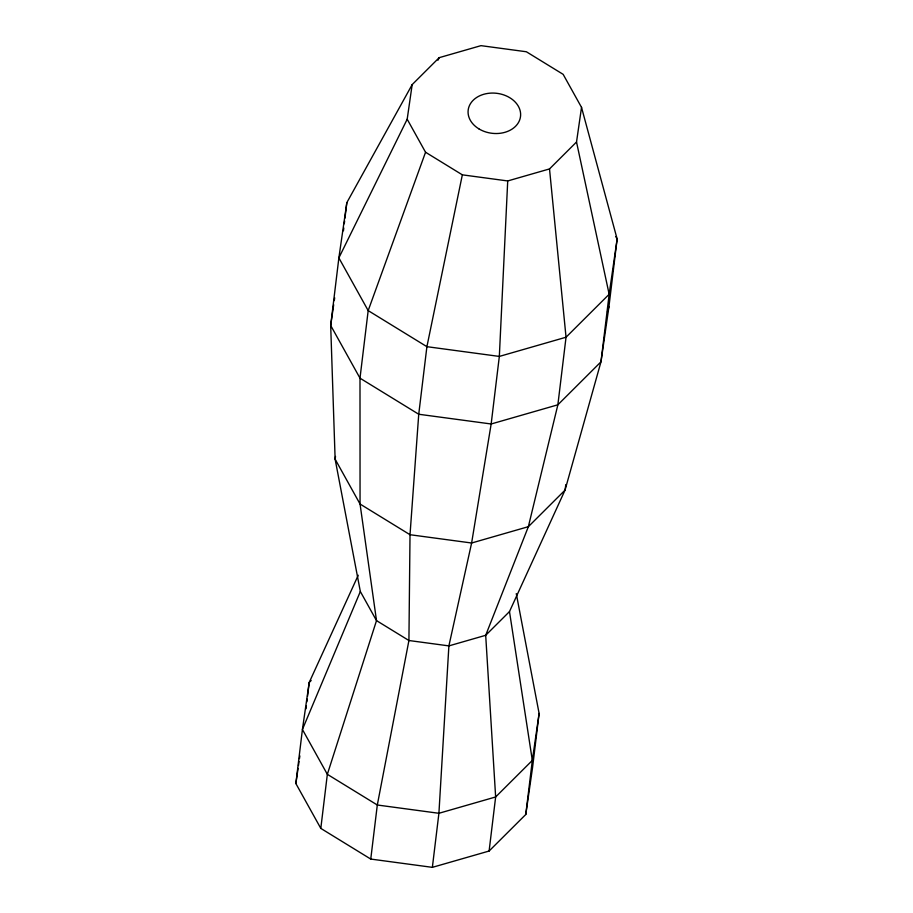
<?xml version="1.0" encoding="UTF-8"?>
<svg xmlns="http://www.w3.org/2000/svg" width="913" height="913" viewBox="0 0 913 913"><rect width="100%" height="100%" fill="white"/><g stroke="black" fill="none" stroke-linecap="round" stroke-linejoin="round"><path stroke-width="1.37" d="M581.524 107.38L617.131 239.001L608.948 306.574L600.982 361.822L565.033 490.133L509.488 611.584L485.693 635.3L448.888 645.89L408.921 640.515L376.51 620.612L360.338 591.51L335.128 459.193L330.689 325.462L338.871 257.888L346.837 202.629L412.174 84.601L439.187 57.667L480.98 45.65L526.356 51.756L563.161 74.352L581.524 107.38L576.525 142.006L549.512 168.928L507.719 180.945L499.331 356.424L491.16 423.986L471.622 543.007L448.888 645.89L438.913 813.289L432.363 867.35L370.758 859.065L320.805 828.388L295.869 783.537L302.42 729.476L309.199 682.479L358.238 575.236M343.436 230.784L343.779 227.976M344.281 223.753L344.623 220.935M344.966 218.116L346.837 202.629M306.003 708.819L306.346 706.046M306.848 701.88L307.179 699.118M307.521 696.345L309.199 682.479L311.173 680.505M320.805 828.388L327.345 774.327L376.51 620.612L360.053 504.033L359.996 378.176L368.179 310.603L425.549 152.243L407.187 119.215L412.174 84.601M370.758 859.065L377.309 805.004L408.921 640.515L410.017 534.721L418.736 414.251L426.907 346.678L462.343 174.84L425.549 152.243M432.363 867.35L489.106 851.03L495.645 796.969L485.693 635.3L528.353 526.687L557.866 404.801L566.037 337.228L549.512 168.928M489.106 851.03L525.785 814.476L532.325 760.415L539.104 713.418L516.279 593.633M539.104 713.418L532.564 767.479L525.785 814.476M333.679 304.737L330.689 325.462L359.996 378.176L418.736 414.251L491.16 423.986L557.866 404.801L600.982 361.822L609.154 294.26L617.131 239.001L615.761 236.547M334.284 300.594L334.683 297.832M335.516 456.432L335.128 459.193L360.053 504.033L410.017 534.721L471.622 543.007L528.353 526.687L565.033 490.133L565.832 484.598M295.869 783.537L298.072 768.335M298.471 765.562L299.065 761.419M299.464 758.657L299.863 755.896M607.465 312.041L608.948 306.574M360.338 591.51L302.42 729.476L327.345 774.327L377.309 805.004L438.913 813.289L495.645 796.969L532.325 760.415L509.488 611.584M437.955 60.224L439.187 57.667M407.187 119.215L338.871 257.888L368.179 310.603L426.907 346.678L499.331 356.424L566.037 337.228L609.154 294.26L576.525 142.006M462.343 174.84L507.719 180.945M478.8 128.801A26.363 20.132 6.9 0 0 520.478 116.818A26.363 20.132 6.9 0 0 483.776 94.279A26.363 20.132 6.9 0 0 478.8 128.801"/></g></svg>
